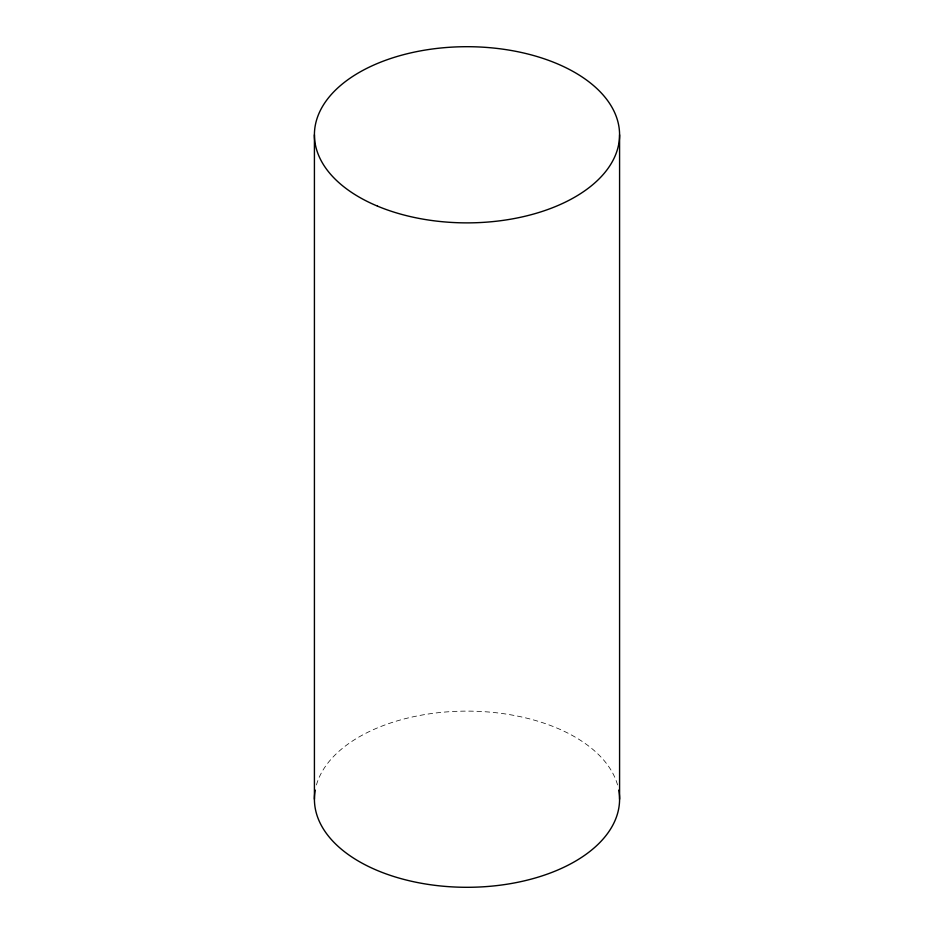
<?xml version="1.0" encoding="UTF-8"?>
<svg xmlns="http://www.w3.org/2000/svg" width="934" height="934" viewBox="0 0 934 934"><rect width="100%" height="100%" fill="white"/><g stroke="black" fill="none" stroke-linecap="round" stroke-linejoin="round"><path stroke-width="0.7" stroke-dasharray="4.67 3.5" d="M316.428 784.98A152.581 88.088 0 0 1 467 711.124A152.581 88.088 0 0 1 617.572 784.98"/><path stroke-width="1.4" d="M619.581 134.788L619.581 799.212M314.419 134.788L314.419 799.212M618.763 790.117A152.581 88.088 0 0 1 467 887.3A152.581 88.088 0 0 1 315.237 790.117M377.476 206.122A152.581 88.088 0 0 0 618.763 143.883A152.581 88.088 0 0 0 404.761 54.359A152.581 88.088 0 0 0 377.476 206.122"/></g></svg>
